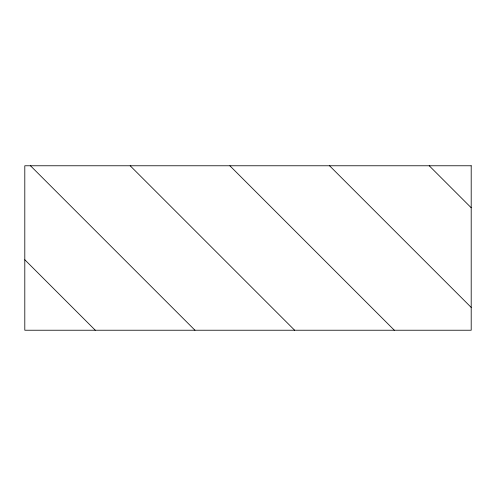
<?xml version="1.0" encoding="UTF-8"?>
<svg xmlns="http://www.w3.org/2000/svg" width="496" height="496" viewBox="0 0 496 496"><rect width="100%" height="100%" fill="white"/><g stroke="black" fill="none" stroke-linecap="round" stroke-linejoin="round"><path stroke-width="0.74" d="M429.22 165.769L471.2 207.75M329.542 165.769L471.2 307.427M229.859 165.769L394.326 330.231M130.181 165.769L294.643 330.231M30.498 165.769L194.965 330.231M24.8 259.749L95.282 330.231M471.2 165.769L24.8 165.769L24.8 330.231L471.2 330.231L471.2 165.769"/></g></svg>
